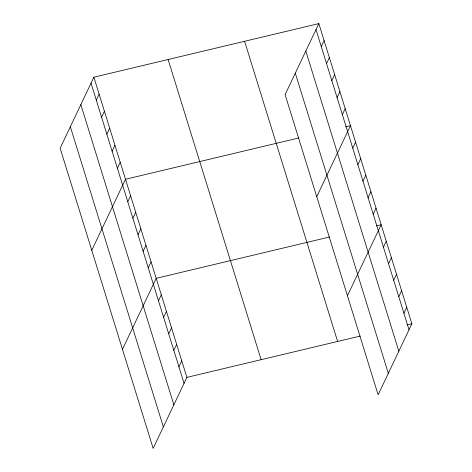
<?xml version="1.0" encoding="UTF-8"?>
<svg xmlns="http://www.w3.org/2000/svg" width="472" height="472" viewBox="0 0 472 472"><rect width="100%" height="100%" fill="white"/><g stroke="black" fill="none" stroke-linecap="round" stroke-linejoin="round"><path stroke-width="0.71" d="M93.869 77.201L60.145 148.232L153.158 448.4L186.882 377.376L93.869 77.201L318.842 23.6L411.855 323.768L378.131 394.798L285.118 94.624L318.842 23.6M96.306 100.182L99.138 94.211M101.574 117.192L104.412 111.221M106.849 134.201L109.681 128.231M112.118 151.211L114.95 145.24M117.386 168.221L120.224 162.25M91.769 250.29L125.493 179.26L298.853 137.954M127.776 201.739L130.608 195.774M132.892 218.253L135.724 212.282M138.007 234.761L140.839 228.79M143.122 251.269L145.96 245.298M148.237 267.777L151.075 261.807M122.466 349.345L156.191 278.315L329.544 237.009M158.468 300.8L161.306 294.829M163.589 317.308L166.421 311.337M168.705 333.816L171.537 327.845M173.82 350.324L176.652 344.353M321.279 46.581L324.111 40.61M178.935 366.832L181.767 360.862M326.547 63.59L329.385 57.619M331.816 80.6L334.654 74.629M337.091 97.61L339.923 91.639M342.359 114.619L345.197 108.648M316.741 196.682L350.466 125.658L345.516 126.838M352.749 148.137L355.581 142.166M357.864 164.645L360.697 158.675M362.98 181.154L365.812 175.183M368.095 197.668L370.933 191.697M373.21 214.176L376.048 208.205M347.439 295.738L381.164 224.713L376.213 225.893M383.441 247.192L386.279 241.221M388.556 263.7L391.394 257.73M393.677 280.209L396.509 274.244M398.793 296.723L401.625 290.752M403.908 313.231L406.74 307.26M186.882 377.376L360.242 336.07M406.911 324.948L411.855 323.768M316.004 29.571L409.023 329.739M305.815 51.041L398.828 351.209M295.307 73.16L388.326 373.328M244.602 41.288L337.616 341.457M168.109 59.513L261.128 359.682M91.031 83.172L184.05 383.341M80.842 104.642L173.855 404.811M70.334 126.761L163.353 426.93"/></g></svg>
